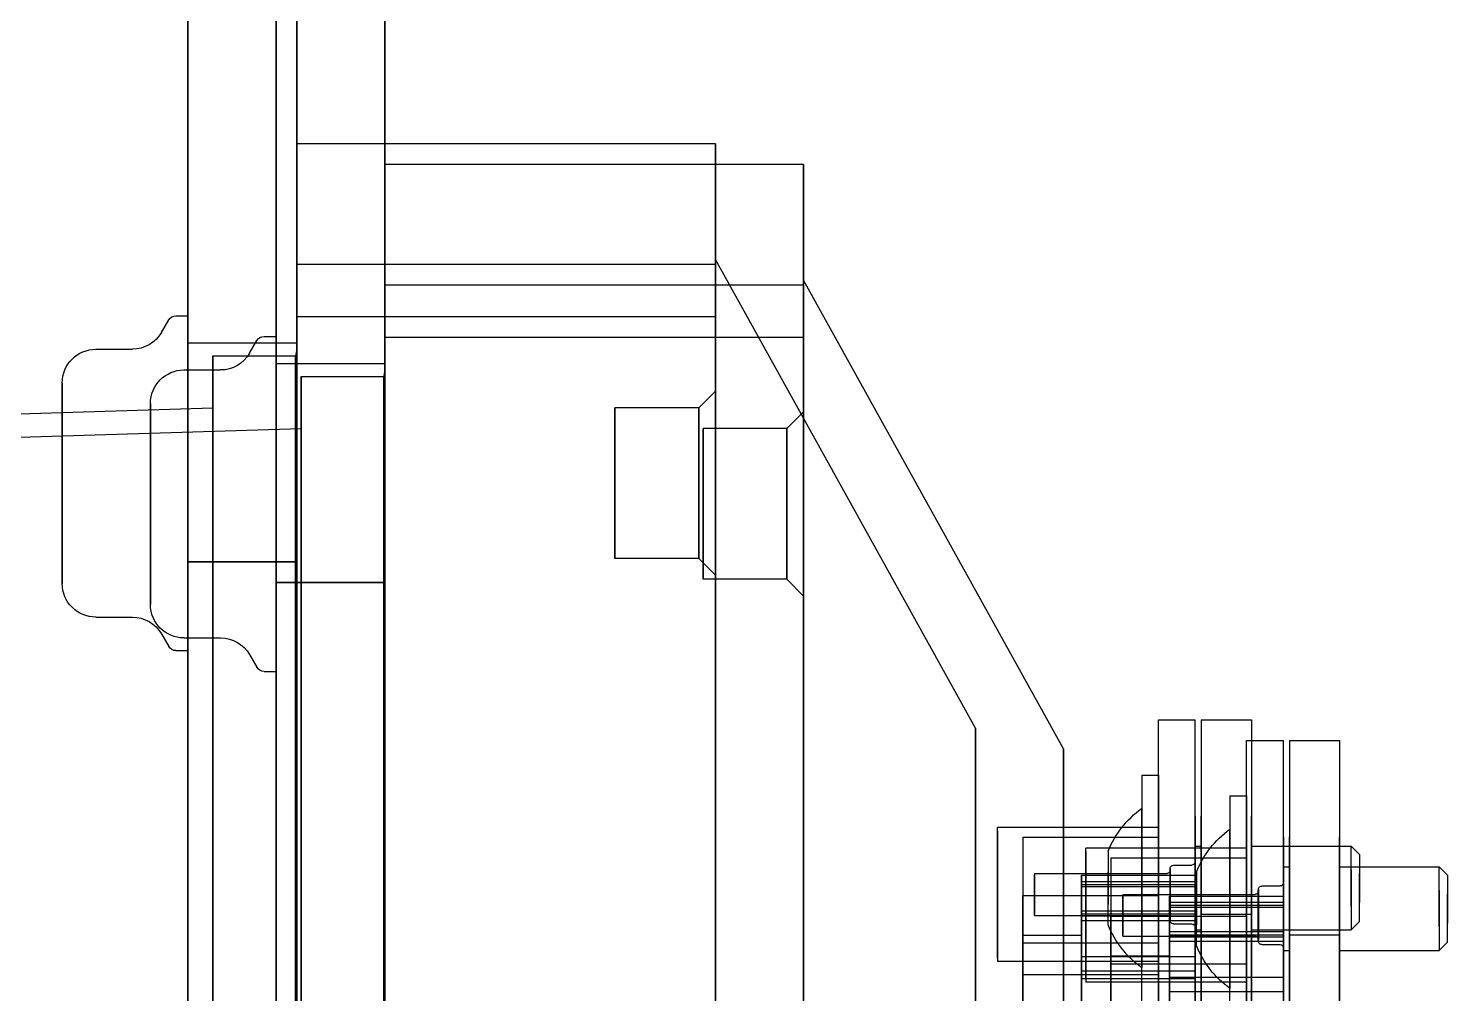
# Model space of a CAD drawing. Header units: millimetres. Extents: x -69706 to 52883, y -6882 to 68885.
# Drawn here: x 7130.7 to 7215.5, y 24123.8 to 24181.5 of the extents above; entities that cross this region are included whole.
import ezdxf

# ---------------------------------------------------------------- set-up
doc = ezdxf.new("R2010")
doc.units = ezdxf.units.MM
doc.layers.add('ac-SB', color=7, linetype='Continuous', lineweight=13)

# ---------------------------------------------------------------- blocks, each defined once
blk = doc.blocks.new('A$C15852BBE')
at = {"layer": 'ac-SB', "lineweight": -3}
for p, q in [((6002.31, 3039.098), (6002.31, 3329.098)), ((6002.31, 3329.098), (6002.31, 3039.098)), ((6007.577, 3037.859), (6007.577, 3327.859)), ((6007.577, 3327.859), (6007.577, 3037.859)), ((6032.31, 3323.348), (6032.31, 3044.848)), ((6032.31, 3044.848), (6032.31, 3323.348)), ((6037.577, 3322.109), (6037.577, 3043.609)), ((6037.577, 3043.609), (6037.577, 3322.109)), ((6032.31, 3320.237), (6032.31, 3066.198)), ((6037.577, 3318.998), (6037.577, 3064.959)), ((6027.31, 3311.032), (6027.31, 3057.163)), ((6027.31, 3057.163), (6027.31, 3311.032)), ((6033.81, 3057.163), (6033.81, 3311.032)), ((6033.81, 3311.032), (6033.81, 3057.163)), ((6032.577, 3309.794), (6032.577, 3055.924)), ((6032.577, 3055.924), (6032.577, 3309.794)), ((6039.077, 3055.924), (6039.077, 3309.794)), ((6039.077, 3309.794), (6039.077, 3055.924)), ((5970.31, 3301.598), (5970.31, 3072.349)), ((5973.31, 3301.598), (5973.31, 3072.349)), ((5973.66, 3072.349), (5973.66, 3301.598)), ((5975.86, 3072.349), (5975.86, 3301.598)), ((6032.31, 3047.959), (6032.31, 3301.997)), ((5986.79, 3301.098), (5986.79, 3067.098)), ((5986.79, 3067.098), (5986.79, 3301.098)), ((6037.577, 3046.72), (6037.577, 3300.759)), ((5975.577, 3300.359), (5975.577, 3071.11)), ((5978.577, 3300.359), (5978.577, 3071.11)), ((5978.927, 3071.11), (5978.927, 3300.359)), ((5981.127, 3071.11), (5981.127, 3300.359)), ((5992.057, 3299.859), (5992.057, 3065.859)), ((5992.057, 3065.859), (5992.057, 3299.859)), ((5970.31, 3066.598), (5970.31, 3295.847)), ((5973.31, 3066.598), (5973.31, 3295.847)), ((5973.66, 3295.847), (5973.66, 3066.598)), ((5975.86, 3295.847), (5975.86, 3066.598)), ((5975.577, 3065.359), (5975.577, 3294.608)), ((5978.577, 3065.359), (5978.577, 3294.608)), ((5978.927, 3294.608), (5978.927, 3065.359)), ((5981.127, 3294.608), (5981.127, 3065.359)), ((6027.31, 3044.098), (6027.31, 3283.093)), ((6033.81, 3283.093), (6033.81, 3044.098)), ((6032.577, 3042.859), (6032.577, 3281.854)), ((6039.077, 3281.854), (6039.077, 3042.859)), ((6002.31, 3067.792), (6002.31, 3157.634)), ((6002.31, 3157.634), (6002.31, 3067.792)), ((6027.31, 3157.634), (6027.31, 3067.792)), ((6027.31, 3067.792), (6027.31, 3157.634)), ((6007.577, 3066.553), (6007.577, 3156.395)), ((6007.577, 3156.395), (6007.577, 3066.553)), ((6032.577, 3156.395), (6032.577, 3066.553)), ((6032.577, 3066.553), (6032.577, 3156.395)), ((6027.31, 3044.514), (6027.31, 3111.2)), ((6027.31, 3111.2), (6027.31, 3044.514)), ((6027.385, 3111.399), (6027.385, 3044.894)), ((6027.385, 3044.894), (6027.385, 3111.399)), ((6032.577, 3043.275), (6032.577, 3109.961)), ((6032.577, 3109.961), (6032.577, 3043.275)), ((6032.652, 3110.16), (6032.652, 3043.655)), ((6032.652, 3043.655), (6032.652, 3110.16)), ((5975.86, 3089.796), (5975.86, 3079.943)), ((5983.96, 3079.943), (5983.96, 3089.796)), ((5981.127, 3088.557), (5981.127, 3078.704)), ((5989.227, 3078.704), (5989.227, 3088.557)), ((5975.577, 3087.464), (5975.577, 3080.592)), ((5978.577, 3087.464), (5978.577, 3080.592)), ((5980.46, 3079.648), (5980.46, 3087.453)), ((5980.46, 3087.257), (5980.46, 3079.453)), ((5983.96, 3087.453), (5983.96, 3079.648)), ((5983.96, 3079.453), (5983.96, 3087.257)), ((5975.86, 3077.109), (5975.86, 3086.962)), ((5983.96, 3086.962), (5983.96, 3077.109)), ((5973.66, 3078.576), (5973.66, 3086.151)), ((5980.46, 3078.576), (5980.46, 3086.151)), ((5981.127, 3075.87), (5981.127, 3085.723)), ((5981.127, 3085.712), (5981.127, 3080.589)), ((5981.127, 3080.589), (5981.127, 3085.453)), ((5985.727, 3078.409), (5985.727, 3086.214)), ((5985.727, 3086.018), (5985.727, 3078.214)), ((5989.227, 3086.214), (5989.227, 3078.409)), ((5989.227, 3078.214), (5989.227, 3086.018)), ((5989.227, 3085.723), (5989.227, 3075.87)), ((5989.227, 3085.712), (5989.227, 3080.589)), ((5989.227, 3085.453), (5989.227, 3080.589)), ((5970.31, 3078.203), (5970.31, 3085.075)), ((5973.31, 3078.203), (5973.31, 3085.075)), ((5978.927, 3085.281), (5978.927, 3080.832)), ((5978.927, 3077.337), (5978.927, 3084.912)), ((5985.727, 3085.281), (5985.727, 3080.832)), ((5985.727, 3077.337), (5985.727, 3084.912)), ((6033.81, 3044.098), (6033.81, 3085.103)), ((5975.577, 3076.964), (5975.577, 3083.836)), ((5978.577, 3076.964), (5978.577, 3083.836)), ((6039.077, 3042.859), (6039.077, 3083.864)), ((5975.86, 3083.392), (5975.86, 3073.713)), ((5976.86, 3083.392), (5976.86, 3073.713)), ((5981.127, 3082.153), (5981.127, 3072.474)), ((5982.127, 3082.153), (5982.127, 3072.474)), ((5973.66, 3081.925), (5973.66, 3081.587)), ((5973.66, 3080.754), (5973.66, 3081.587)), ((5980.46, 3081.587), (5973.66, 3081.587)), ((5976.86, 3074.581), (5976.86, 3081.392)), ((5980.46, 3081.925), (5980.46, 3081.587)), ((5980.46, 3081.587), (5980.46, 3080.754)), ((5973.66, 3080.754), (5973.66, 3075.878)), ((5973.66, 3080.754), (5980.46, 3080.754)), ((5975.86, 3081.03), (5975.86, 3073.226)), ((5975.86, 3081.03), (5985.46, 3081.03)), ((5975.86, 3073.03), (5975.86, 3080.834)), ((5978.927, 3080.832), (5985.727, 3080.832)), ((5978.927, 3080.832), (5978.927, 3080.686)), ((5978.927, 3080.686), (5978.927, 3080.349)), ((5978.927, 3079.516), (5978.927, 3080.349)), ((5985.727, 3080.349), (5978.927, 3080.349)), ((5980.46, 3080.754), (5980.46, 3075.878)), ((5981.127, 3080.589), (5989.227, 3080.589)), ((5985.46, 3073.226), (5985.46, 3081.03)), ((5985.46, 3080.834), (5985.46, 3073.03)), ((5985.727, 3080.832), (5985.727, 3080.686)), ((5985.727, 3080.686), (5985.727, 3080.349)), ((5985.727, 3080.349), (5985.727, 3079.516)), ((5975.86, 3079.943), (5975.86, 3073.599)), ((5975.86, 3079.943), (5983.96, 3079.943)), ((5975.86, 3069.892), (5975.86, 3079.571)), ((5976.86, 3069.892), (5976.86, 3079.571)), ((5978.927, 3079.516), (5978.927, 3074.639)), ((5978.927, 3079.516), (5985.727, 3079.516)), ((5983.96, 3079.453), (5980.46, 3079.453)), ((5981.127, 3079.791), (5981.127, 3071.987)), ((5981.127, 3079.791), (5990.727, 3079.791)), ((5981.127, 3071.791), (5981.127, 3079.595)), ((5982.127, 3073.342), (5982.127, 3080.153)), ((5983.96, 3073.599), (5983.96, 3079.943)), ((5985.727, 3079.516), (5985.727, 3074.639)), ((5990.727, 3071.987), (5990.727, 3079.791)), ((5990.727, 3079.595), (5990.727, 3071.791)), ((5963.86, 3078.642), (5964.36, 3079.142)), ((5963.86, 3078.642), (5963.86, 3075.774)), ((5970.31, 3079.142), (5964.36, 3079.142)), ((5964.36, 3075.557), (5964.36, 3079.142)), ((5970.31, 3075.557), (5970.31, 3079.142)), ((5973.66, 3079.142), (5973.31, 3079.142)), ((5973.31, 3075.557), (5973.31, 3079.142)), ((5973.66, 3079.142), (5973.66, 3075.557)), ((5973.66, 3078.98), (5973.66, 3075.175)), ((5973.66, 3078.945), (5973.66, 3078.884)), ((5973.66, 3075.08), (5973.66, 3078.884)), ((5974.96, 3078.78), (5973.86, 3078.78)), ((5976.86, 3078.703), (5976.86, 3071.892)), ((5978.86, 3078.841), (5978.86, 3075.688)), ((5981.127, 3078.704), (5981.127, 3072.36)), ((5981.127, 3078.704), (5989.227, 3078.704)), ((5989.227, 3072.36), (5989.227, 3078.704)), ((5969.127, 3077.403), (5969.627, 3077.903)), ((5975.577, 3077.903), (5969.627, 3077.903)), ((5969.627, 3074.318), (5969.627, 3077.903)), ((5973.31, 3078.203), (5970.31, 3078.203)), ((5980.46, 3078.576), (5973.66, 3078.576)), ((5973.66, 3078.191), (5973.66, 3078.576)), ((5980.46, 3078.308), (5973.66, 3078.308)), ((5973.66, 3078.019), (5973.66, 3078.308)), ((5980.46, 3078.191), (5973.66, 3078.191)), ((5973.66, 3078.019), (5980.46, 3078.019)), ((5973.66, 3076.434), (5973.66, 3078.019)), ((5975.16, 3078.58), (5975.16, 3075.556)), ((5975.16, 3078.565), (5975.16, 3078.504)), ((5975.16, 3075.48), (5975.16, 3078.504)), ((5975.16, 3078.48), (5975.16, 3075.651)), ((5975.16, 3078.466), (5975.16, 3078.409)), ((5975.16, 3075.58), (5975.16, 3078.409)), ((5975.166, 3075.605), (5975.166, 3078.528)), ((5975.166, 3078.514), (5975.166, 3078.455)), ((5975.166, 3078.455), (5975.166, 3075.531)), ((5983.26, 3078.28), (5975.36, 3078.28)), ((5975.577, 3074.318), (5975.577, 3077.903)), ((5978.927, 3077.903), (5978.577, 3077.903)), ((5978.577, 3074.318), (5978.577, 3077.903)), ((5978.927, 3077.903), (5978.927, 3074.318)), ((5980.46, 3078.191), (5980.46, 3078.576)), ((5980.46, 3078.019), (5980.46, 3078.308)), ((5980.46, 3076.434), (5980.46, 3078.019)), ((5981.127, 3068.653), (5981.127, 3078.332)), ((5982.127, 3068.653), (5982.127, 3078.332)), ((5983.26, 3078.28), (5983.26, 3075.841)), ((5983.26, 3075.78), (5983.26, 3078.219)), ((5989.227, 3078.214), (5985.727, 3078.214)), ((5963.86, 3074.642), (5963.86, 3077.51)), ((5964.36, 3077.727), (5964.36, 3074.142)), ((5969.127, 3077.403), (5969.127, 3074.535)), ((5970.31, 3077.727), (5970.31, 3074.142)), ((5973.31, 3077.727), (5973.31, 3074.142)), ((5973.66, 3074.142), (5973.66, 3077.727)), ((5978.577, 3076.964), (5975.577, 3076.964)), ((5975.86, 3077.109), (5983.96, 3077.109)), ((5975.86, 3073.599), (5975.86, 3077.109)), ((5978.86, 3074.443), (5978.86, 3077.596)), ((5978.927, 3077.741), (5978.927, 3073.936)), ((5978.927, 3077.706), (5978.927, 3077.646)), ((5978.927, 3073.841), (5978.927, 3077.646)), ((5985.727, 3077.337), (5978.927, 3077.337)), ((5978.927, 3076.952), (5978.927, 3077.337)), ((5985.727, 3077.069), (5978.927, 3077.069)), ((5978.927, 3076.78), (5978.927, 3077.069)), ((5985.727, 3076.952), (5978.927, 3076.952)), ((5980.227, 3077.541), (5979.127, 3077.541)), ((5980.427, 3077.341), (5980.427, 3074.317)), ((5980.427, 3077.326), (5980.427, 3077.265)), ((5980.427, 3074.241), (5980.427, 3077.265)), ((5980.427, 3077.241), (5980.427, 3074.412)), ((5980.427, 3077.227), (5980.427, 3077.17)), ((5980.427, 3074.341), (5980.427, 3077.17)), ((5980.433, 3074.366), (5980.433, 3077.289)), ((5980.433, 3077.275), (5980.433, 3077.216)), ((5980.433, 3077.216), (5980.433, 3074.292)), ((5988.527, 3077.041), (5980.627, 3077.041)), ((5982.127, 3077.464), (5982.127, 3070.653)), ((5983.96, 3073.599), (5983.96, 3077.109)), ((5984.127, 3077.602), (5984.127, 3074.449)), ((5985.727, 3076.952), (5985.727, 3077.337)), ((5985.727, 3076.78), (5985.727, 3077.069)), ((5988.527, 3077.041), (5988.527, 3074.602)), ((5988.527, 3074.541), (5988.527, 3076.98)), ((5969.127, 3073.403), (5969.127, 3076.271)), ((5969.627, 3076.488), (5969.627, 3072.903)), ((5980.46, 3076.551), (5973.66, 3076.551)), ((5973.66, 3076.262), (5973.66, 3076.551)), ((5980.46, 3076.434), (5973.66, 3076.434)), ((5973.66, 3076.262), (5980.46, 3076.262)), ((5973.66, 3075.878), (5973.66, 3076.262)), ((5975.577, 3076.488), (5975.577, 3072.903)), ((5978.577, 3076.488), (5978.577, 3072.903)), ((5978.927, 3076.78), (5985.727, 3076.78)), ((5978.927, 3075.195), (5978.927, 3076.78)), ((5978.927, 3072.903), (5978.927, 3076.488)), ((5980.46, 3076.262), (5980.46, 3076.551)), ((5980.46, 3075.878), (5980.46, 3076.262)), ((5984.127, 3073.204), (5984.127, 3076.357)), ((5985.727, 3075.195), (5985.727, 3076.78)), ((5980.46, 3075.878), (5973.66, 3075.878)), ((5974.96, 3075.28), (5973.86, 3075.28)), ((5975.16, 3075.651), (5975.16, 3075.594)), ((5975.16, 3075.556), (5975.16, 3075.495)), ((5983.26, 3075.78), (5975.36, 3075.78)), ((5985.727, 3075.312), (5978.927, 3075.312)), ((5978.927, 3075.023), (5978.927, 3075.312)), ((5981.127, 3075.87), (5989.227, 3075.87)), ((5981.127, 3072.36), (5981.127, 3075.87)), ((5985.727, 3075.023), (5985.727, 3075.312)), ((5989.227, 3072.36), (5989.227, 3075.87)), ((5963.86, 3074.642), (5964.36, 3074.142)), ((5973.66, 3075.175), (5973.66, 3075.115)), ((5985.727, 3075.195), (5978.927, 3075.195)), ((5978.927, 3075.023), (5985.727, 3075.023)), ((5978.927, 3074.639), (5978.927, 3075.023)), ((5985.727, 3074.639), (5978.927, 3074.639)), ((5980.427, 3074.412), (5980.427, 3074.355)), ((5988.527, 3074.541), (5980.627, 3074.541)), ((5985.727, 3074.639), (5985.727, 3075.023)), ((5970.31, 3074.142), (5964.36, 3074.142)), ((5973.66, 3074.142), (5973.31, 3074.142)), ((5983.96, 3073.599), (5975.86, 3073.599)), ((5978.927, 3073.936), (5978.927, 3073.876)), ((5980.227, 3074.041), (5979.127, 3074.041)), ((5980.427, 3074.317), (5980.427, 3074.256)), ((5969.127, 3073.403), (5969.627, 3072.903)), ((5975.577, 3072.903), (5969.627, 3072.903)), ((5975.86, 3073.03), (5985.46, 3073.03)), ((5978.927, 3072.903), (5978.577, 3072.903)), ((5989.227, 3072.36), (5981.127, 3072.36)), ((5981.127, 3071.791), (5990.727, 3071.791)), ((5976.86, 3069.892), (5975.86, 3069.892)), ((5982.127, 3068.653), (5981.127, 3068.653)), ((6002.31, 3056.07), (6002.31, 3067.792)), ((6002.31, 3067.792), (6002.31, 3056.07)), ((6027.31, 3056.07), (6027.31, 3067.792)), ((6027.31, 3067.792), (6027.31, 3056.07)), ((5986.79, 3067.098), (6002.31, 3039.098)), ((5986.79, 3067.098), (6002.31, 3039.098)), ((5973.31, 3066.598), (5970.31, 3066.598)), ((5975.86, 3066.598), (5973.66, 3066.598)), ((6007.577, 3054.831), (6007.577, 3066.553)), ((6007.577, 3066.553), (6007.577, 3054.831)), ((6032.577, 3054.831), (6032.577, 3066.553)), ((6032.577, 3066.553), (6032.577, 3054.831)), ((5978.577, 3065.359), (5975.577, 3065.359)), ((5981.127, 3065.359), (5978.927, 3065.359)), ((5992.057, 3065.859), (6007.577, 3037.859)), ((5992.057, 3065.859), (6007.577, 3037.859)), ((6033.81, 3047.462), (6033.81, 3062.462)), ((6033.81, 3062.462), (6033.81, 3042.462)), ((6033.81, 3042.462), (6033.81, 3062.462)), ((6034.522, 3062.462), (6033.81, 3062.462)), ((6034.522, 3062.462), (6033.81, 3062.462)), ((6034.522, 3062.462), (6033.81, 3062.462)), ((6035.388, 3061.462), (6034.955, 3062.212)), ((6035.388, 3061.462), (6034.955, 3062.212)), ((6035.388, 3061.462), (6034.955, 3062.212)), ((6039.077, 3046.223), (6039.077, 3061.223)), ((6039.077, 3061.223), (6039.077, 3041.223)), ((6039.077, 3041.223), (6039.077, 3061.223)), ((6039.789, 3061.223), (6039.077, 3061.223)), ((6039.789, 3061.223), (6039.077, 3061.223)), ((6039.789, 3061.223), (6039.077, 3061.223)), ((6040.655, 3060.223), (6040.222, 3060.973)), ((6040.655, 3060.223), (6040.222, 3060.973)), ((6040.655, 3060.223), (6040.222, 3060.973)), ((6039.31, 3060.462), (6037.12, 3060.462)), ((6039.31, 3060.462), (6037.12, 3060.462)), ((6039.31, 3060.462), (6037.12, 3060.462)), ((6044.577, 3059.223), (6042.387, 3059.223)), ((6044.577, 3059.223), (6042.387, 3059.223)), ((6044.577, 3059.223), (6042.387, 3059.223)), ((6041.31, 3058.462), (6041.31, 3049.462)), ((6041.31, 3058.462), (6041.31, 3046.462)), ((6041.31, 3046.462), (6041.31, 3058.462)), ((6002.31, 3046.962), (6002.31, 3057.962)), ((6002.31, 3057.962), (6002.31, 3046.962)), ((6002.31, 3046.962), (6002.31, 3057.962)), ((6002.31, 3057.962), (6002.31, 3046.962)), ((6003.31, 3056.962), (6002.31, 3057.962)), ((6003.31, 3056.962), (6002.31, 3057.962)), ((6003.31, 3056.962), (6002.31, 3057.962)), ((6003.31, 3056.962), (6002.31, 3057.962)), ((6033.81, 3057.462), (6033.81, 3042.462)), ((6003.31, 3056.962), (6003.31, 3047.962)), ((6003.31, 3047.962), (6003.31, 3056.962)), ((6003.31, 3056.962), (6003.31, 3047.962)), ((6003.31, 3047.962), (6003.31, 3056.962)), ((6003.31, 3056.962), (6008.31, 3056.962)), ((6003.31, 3056.962), (6008.31, 3056.962)), ((6003.31, 3056.962), (6008.31, 3056.962)), ((6003.31, 3056.962), (6008.31, 3056.962)), ((6007.577, 3045.723), (6007.577, 3056.723)), ((6007.577, 3056.723), (6007.577, 3045.723)), ((6007.577, 3045.723), (6007.577, 3056.723)), ((6007.577, 3056.723), (6007.577, 3045.723)), ((6008.577, 3055.723), (6007.577, 3056.723)), ((6008.577, 3055.723), (6007.577, 3056.723)), ((6008.577, 3055.723), (6007.577, 3056.723)), ((6008.577, 3055.723), (6007.577, 3056.723)), ((6008.31, 3047.962), (6008.31, 3056.962)), ((6008.31, 3056.962), (6008.31, 3047.962)), ((6008.31, 3047.962), (6008.31, 3056.962)), ((6008.31, 3056.962), (6008.31, 3047.962)), ((6033.81, 3057.163), (6027.31, 3057.163)), ((6027.31, 3057.163), (6033.81, 3057.163)), ((6027.31, 3057.163), (6027.31, 3009.098)), ((6027.31, 3009.098), (6027.31, 3057.163)), ((6033.81, 3013.132), (6033.81, 3057.163)), ((6033.81, 3057.163), (6033.81, 3013.132)), ((6046.577, 3057.223), (6046.577, 3048.223)), ((6046.577, 3057.223), (6046.577, 3045.223)), ((6046.577, 3045.223), (6046.577, 3057.223)), ((6002.31, 3051.599), (6002.31, 3056.07)), ((6002.31, 3056.07), (6002.31, 3051.599)), ((6008.577, 3055.723), (6008.577, 3046.723)), ((6008.577, 3046.723), (6008.577, 3055.723)), ((6008.577, 3055.723), (6008.577, 3046.723)), ((6008.577, 3046.723), (6008.577, 3055.723)), ((6008.577, 3055.723), (6013.577, 3055.723)), ((6008.577, 3055.723), (6013.577, 3055.723)), ((6008.577, 3055.723), (6013.577, 3055.723)), ((6008.577, 3055.723), (6013.577, 3055.723)), ((6013.577, 3046.723), (6013.577, 3055.723)), ((6013.577, 3055.723), (6013.577, 3046.723)), ((6013.577, 3046.723), (6013.577, 3055.723)), ((6013.577, 3055.723), (6013.577, 3046.723)), ((6027.31, 3051.599), (6027.31, 3056.07)), ((6027.31, 3056.07), (6027.31, 3051.599)), ((6039.077, 3055.924), (6032.577, 3055.924)), ((6032.577, 3055.924), (6039.077, 3055.924)), ((6032.577, 3055.924), (6032.577, 3007.859)), ((6032.577, 3007.859), (6032.577, 3055.924)), ((6039.077, 3056.223), (6039.077, 3041.223)), ((6039.077, 3011.894), (6039.077, 3055.924)), ((6039.077, 3055.924), (6039.077, 3011.894)), ((6041.31, 3046.462), (6041.31, 3055.462)), ((6007.577, 3050.36), (6007.577, 3054.831)), ((6007.577, 3054.831), (6007.577, 3050.36)), ((6032.577, 3050.36), (6032.577, 3054.831)), ((6032.577, 3054.831), (6032.577, 3050.36)), ((6046.577, 3045.223), (6046.577, 3054.223)), ((6002.31, 3051.599), (6002.31, 3047.453)), ((6002.31, 3047.453), (6002.31, 3051.599)), ((6027.31, 3051.599), (6027.31, 3047.453)), ((6027.31, 3047.453), (6027.31, 3051.599)), ((6135.932, 3051.122), (6032.31, 3047.959)), ((6007.577, 3050.36), (6007.577, 3046.214)), ((6007.577, 3046.214), (6007.577, 3050.36)), ((6032.577, 3050.36), (6032.577, 3046.214)), ((6032.577, 3046.214), (6032.577, 3050.36)), ((6141.199, 3049.883), (6037.577, 3046.72)), ((6003.31, 3047.962), (6002.31, 3046.962)), ((6003.31, 3047.962), (6002.31, 3046.962)), ((6003.31, 3047.962), (6002.31, 3046.962)), ((6003.31, 3047.962), (6002.31, 3046.962)), ((6002.31, 3047.453), (6002.31, 3040.094)), ((6002.31, 3040.094), (6002.31, 3047.453)), ((6003.31, 3047.962), (6008.31, 3047.962)), ((6003.31, 3047.962), (6008.31, 3047.962)), ((6003.31, 3047.962), (6008.31, 3047.962)), ((6003.31, 3047.962), (6008.31, 3047.962)), ((6027.31, 3047.453), (6027.31, 3040.094)), ((6027.31, 3040.094), (6027.31, 3047.453)), ((6008.577, 3046.723), (6007.577, 3045.723)), ((6008.577, 3046.723), (6007.577, 3045.723)), ((6008.577, 3046.723), (6007.577, 3045.723)), ((6008.577, 3046.723), (6007.577, 3045.723)), ((6008.577, 3046.723), (6013.577, 3046.723)), ((6008.577, 3046.723), (6013.577, 3046.723)), ((6008.577, 3046.723), (6013.577, 3046.723)), ((6008.577, 3046.723), (6013.577, 3046.723)), ((6007.577, 3046.214), (6007.577, 3038.855)), ((6007.577, 3038.855), (6007.577, 3046.214)), ((6032.577, 3046.214), (6032.577, 3038.855)), ((6032.577, 3038.855), (6032.577, 3046.214)), ((6027.331, 3044.876), (6027.31, 3044.868)), ((6027.31, 3044.868), (6027.331, 3044.876)), ((6027.31, 3044.848), (6027.31, 3044.868)), ((6027.31, 3044.868), (6027.31, 3044.848)), ((6027.31, 3044.605), (6027.31, 3044.868)), ((6027.31, 3044.605), (6027.31, 3044.868)), ((6032.31, 3044.848), (6027.31, 3044.848)), ((6032.31, 3044.848), (6027.31, 3044.848)), ((6027.329, 3044.707), (6027.31, 3044.514)), ((6027.329, 3044.707), (6027.31, 3044.514)), ((6027.386, 3044.894), (6027.329, 3044.707)), ((6027.386, 3044.894), (6027.329, 3044.707)), ((6027.368, 3044.884), (6027.331, 3044.876)), ((6027.331, 3044.876), (6027.368, 3044.884)), ((6027.368, 3044.884), (6027.385, 3044.894)), ((6027.385, 3044.894), (6027.368, 3044.884)), ((6027.31, 3044.514), (6027.31, 3044.605)), ((6027.31, 3044.514), (6027.31, 3044.605)), ((6027.31, 3044.098), (6033.31, 3044.098)), ((6033.31, 3044.098), (6033.81, 3044.098)), ((6033.31, 3044.098), (6033.81, 3044.098)), ((6039.31, 3044.462), (6037.12, 3044.462)), ((6039.31, 3044.462), (6037.12, 3044.462)), ((6039.31, 3044.462), (6037.12, 3044.462)), ((6032.598, 3043.637), (6032.577, 3043.63)), ((6032.577, 3043.63), (6032.598, 3043.637)), ((6032.577, 3043.609), (6032.577, 3043.63)), ((6032.577, 3043.63), (6032.577, 3043.609)), ((6032.577, 3043.366), (6032.577, 3043.629)), ((6032.577, 3043.366), (6032.577, 3043.629)), ((6037.577, 3043.609), (6032.577, 3043.609)), ((6037.577, 3043.609), (6032.577, 3043.609)), ((6032.596, 3043.468), (6032.577, 3043.275)), ((6032.596, 3043.468), (6032.577, 3043.275)), ((6032.577, 3043.275), (6032.577, 3043.366)), ((6032.577, 3043.275), (6032.577, 3043.366)), ((6032.653, 3043.655), (6032.596, 3043.468)), ((6032.653, 3043.655), (6032.596, 3043.468)), ((6032.635, 3043.645), (6032.598, 3043.637)), ((6032.598, 3043.637), (6032.635, 3043.645)), ((6032.635, 3043.645), (6032.652, 3043.655)), ((6032.652, 3043.655), (6032.635, 3043.645)), ((6035.388, 3043.462), (6034.955, 3042.712)), ((6035.388, 3043.462), (6034.955, 3042.712)), ((6035.388, 3043.462), (6034.955, 3042.712)), ((6044.577, 3043.223), (6042.387, 3043.223)), ((6044.577, 3043.223), (6042.387, 3043.223)), ((6044.577, 3043.223), (6042.387, 3043.223)), ((6002.31, 3041.325), (6002.31, 3042.519)), ((6002.31, 3042.519), (6002.31, 3041.329)), ((6002.31, 3041.329), (6002.31, 3042.519)), ((6002.31, 3042.519), (6002.31, 3041.325)), ((6002.31, 3042.519), (6027.31, 3042.519)), ((6002.31, 3042.519), (6027.31, 3042.519)), ((6027.31, 3041.325), (6027.31, 3042.519)), ((6027.31, 3042.519), (6027.31, 3041.329)), ((6027.31, 3041.329), (6027.31, 3042.519)), ((6027.31, 3042.519), (6027.31, 3041.325)), ((6032.577, 3042.859), (6038.577, 3042.859)), ((6034.522, 3042.462), (6033.81, 3042.462)), ((6034.522, 3042.462), (6033.81, 3042.462)), ((6034.522, 3042.462), (6033.81, 3042.462)), ((6038.577, 3042.859), (6039.077, 3042.859)), ((6038.577, 3042.859), (6039.077, 3042.859)), ((6040.655, 3042.223), (6040.222, 3041.473)), ((6040.655, 3042.223), (6040.222, 3041.473)), ((6040.655, 3042.223), (6040.222, 3041.473)), ((6002.31, 3041.329), (6002.31, 3032.198)), ((6002.31, 3032.198), (6002.31, 3041.329)), ((6002.31, 3039.772), (6002.31, 3041.325)), ((6002.31, 3041.325), (6002.31, 3039.772)), ((6027.31, 3041.329), (6027.31, 3032.198)), ((6027.31, 3032.198), (6027.31, 3041.329)), ((6027.31, 3039.772), (6027.31, 3041.325)), ((6027.31, 3041.325), (6027.31, 3039.772)), ((6007.577, 3040.086), (6007.577, 3041.28)), ((6007.577, 3041.28), (6007.577, 3040.09)), ((6007.577, 3040.09), (6007.577, 3041.28)), ((6007.577, 3041.28), (6007.577, 3040.086)), ((6007.577, 3041.28), (6032.577, 3041.28)), ((6007.577, 3041.28), (6032.577, 3041.28)), ((6032.577, 3040.086), (6032.577, 3041.28)), ((6032.577, 3041.28), (6032.577, 3040.09)), ((6032.577, 3040.09), (6032.577, 3041.28)), ((6032.577, 3041.28), (6032.577, 3040.086)), ((6039.789, 3041.223), (6039.077, 3041.223)), ((6039.789, 3041.223), (6039.077, 3041.223)), ((6039.789, 3041.223), (6039.077, 3041.223)), ((6002.31, 3040.094), (6002.31, 3039.398)), ((6002.31, 3039.398), (6002.31, 3040.094)), ((6002.31, 3039.398), (6002.31, 3039.772)), ((6002.31, 3039.772), (6002.31, 3039.398)), ((6007.577, 3040.09), (6007.577, 3030.959)), ((6007.577, 3030.959), (6007.577, 3040.09)), ((6007.577, 3038.533), (6007.577, 3040.086)), ((6007.577, 3040.086), (6007.577, 3038.533)), ((6027.31, 3040.094), (6027.31, 3039.398)), ((6027.31, 3039.398), (6027.31, 3040.094)), ((6027.31, 3039.398), (6027.31, 3039.772)), ((6027.31, 3039.772), (6027.31, 3039.398)), ((6032.577, 3040.09), (6032.577, 3030.959)), ((6032.577, 3030.959), (6032.577, 3040.09)), ((6032.577, 3038.533), (6032.577, 3040.086)), ((6032.577, 3040.086), (6032.577, 3038.533)), ((6002.31, 3039.398), (6027.31, 3039.398)), ((6002.31, 3039.398), (6027.31, 3039.398)), ((6007.577, 3038.855), (6007.577, 3038.159)), ((6007.577, 3038.159), (6007.577, 3038.855)), ((6032.577, 3038.855), (6032.577, 3038.159)), ((6032.577, 3038.159), (6032.577, 3038.855)), ((6007.577, 3038.159), (6007.577, 3038.533)), ((6007.577, 3038.533), (6007.577, 3038.159)), ((6007.577, 3038.159), (6032.577, 3038.159)), ((6007.577, 3038.159), (6032.577, 3038.159)), ((6032.577, 3038.159), (6032.577, 3038.533)), ((6032.577, 3038.533), (6032.577, 3038.159)), ((6002.31, 3032.198), (6027.31, 3032.198)), ((6007.577, 3030.959), (6032.577, 3030.959))]:
    blk.add_line(p, q, dxfattribs=at)
at = {"layer": 'ac-SB', "lineweight": -3, "extrusion": (0, 0, -1)}
for centre, major_axis, start_param, end_param in [((5973.429, 3076.642), (-4.144, 4.144), 1.411052, 1.97153), ((5978.696, 3075.403), (-4.144, 4.144), 1.411052, 1.97153), ((5973.86, 3078.98), (0.141, 0.141), 2.356194, 3.926991), ((5974.96, 3078.58), (-0.141, 0.141), 0.785398, 2.601173), ((5975.36, 3078.48), (-0.141, 0.141), 3.926991, 5.742766), ((5979.127, 3077.741), (0.141, 0.141), 2.356194, 3.926991), ((5980.227, 3077.341), (-0.141, 0.141), 0.785398, 2.601173), ((5980.627, 3077.241), (-0.141, 0.141), 3.926991, 5.742766), ((5973.86, 3075.08), (-0.141, 0.141), 5.497787, 7.068583), ((5974.96, 3075.48), (-0.141, 0.141), 2.111216, 3.926991), ((5975.36, 3075.58), (0.141, 0.141), 3.682012, 5.497787), ((5973.429, 3076.642), (-4.144, 4.144), 2.740858, 3.301337), ((5980.627, 3074.341), (0.141, 0.141), 3.682012, 5.497787), ((5979.127, 3073.841), (-0.141, 0.141), 5.497787, 7.068583), ((5980.227, 3074.241), (-0.141, 0.141), 2.111216, 3.926991), ((5978.696, 3075.403), (-4.144, 4.144), 2.740858, 3.301337), ((6034.522, 3061.962), (0.354, 0.354), -0.785398, 0.261799), ((6034.522, 3061.962), (0.354, 0.354), -0.785398, 0.261799), ((6034.522, 3061.962), (0.354, 0.354), -0.785398, 0.261799), ((6037.12, 3062.462), (1.414, 1.414), 2.356194, 3.403392), ((6037.12, 3062.462), (1.414, 1.414), 2.356194, 3.403392), ((6037.12, 3062.462), (1.414, 1.414), 2.356194, 3.403392), ((6039.789, 3060.723), (-0.354, 0.354), 0.785398, 1.832596), ((6039.789, 3060.723), (-0.354, 0.354), 0.785398, 1.832596), ((6039.789, 3060.723), (-0.354, 0.354), 0.785398, 1.832596), ((6039.31, 3058.462), (1.414, 1.414), -0.785398, 0.785398), ((6039.31, 3058.462), (1.414, 1.414), -0.785398, 0.785398), ((6039.31, 3058.462), (1.414, 1.414), -0.785398, 0.785398), ((6042.387, 3061.223), (1.414, 1.414), 2.356194, 3.403392), ((6042.387, 3061.223), (1.414, 1.414), 2.356194, 3.403392), ((6042.387, 3061.223), (1.414, 1.414), 2.356194, 3.403392), ((6044.577, 3057.223), (1.414, 1.414), -0.785398, 0.785398), ((6044.577, 3057.223), (1.414, 1.414), -0.785398, 0.785398), ((6044.577, 3057.223), (1.414, 1.414), -0.785398, 0.785398), ((6039.31, 3046.462), (1.414, 1.414), 0.785398, 2.356194), ((6039.31, 3046.462), (1.414, 1.414), 0.785398, 2.356194), ((6039.31, 3046.462), (1.414, 1.414), 0.785398, 2.356194), ((6044.577, 3045.223), (-1.414, 1.414), 2.356194, 3.926991), ((6044.577, 3045.223), (-1.414, 1.414), 2.356194, 3.926991), ((6044.577, 3045.223), (-1.414, 1.414), 2.356194, 3.926991), ((6037.12, 3042.462), (-1.414, 1.414), 6.021386, 7.068583), ((6037.12, 3042.462), (-1.414, 1.414), 6.021386, 7.068583), ((6037.12, 3042.462), (-1.414, 1.414), 6.021386, 7.068583), ((6042.387, 3041.223), (1.414, 1.414), 4.45059, 5.497787), ((6042.387, 3041.223), (1.414, 1.414), 4.45059, 5.497787), ((6042.387, 3041.223), (1.414, 1.414), 4.45059, 5.497787), ((6034.522, 3042.962), (0.354, 0.354), 1.308997, 2.356194), ((6034.522, 3042.962), (0.354, 0.354), 1.308997, 2.356194), ((6034.522, 3042.962), (0.354, 0.354), 1.308997, 2.356194), ((6039.789, 3041.723), (-0.354, 0.354), 2.879793, 3.926991), ((6039.789, 3041.723), (-0.354, 0.354), 2.879793, 3.926991), ((6039.789, 3041.723), (-0.354, 0.354), 2.879793, 3.926991)]:
    blk.add_ellipse(centre, major_axis=major_axis, ratio=1, start_param=start_param, end_param=end_param, dxfattribs=at)

msp = doc.modelspace()

# ---------------------------------------------------------------- block references
at = {"layer": 'ac-SB', "rotation": 180}
msp.add_blockref('A$C15852BBE', (13179.315, 27205.514), dxfattribs=at)

doc.saveas('drawing.dxf')
